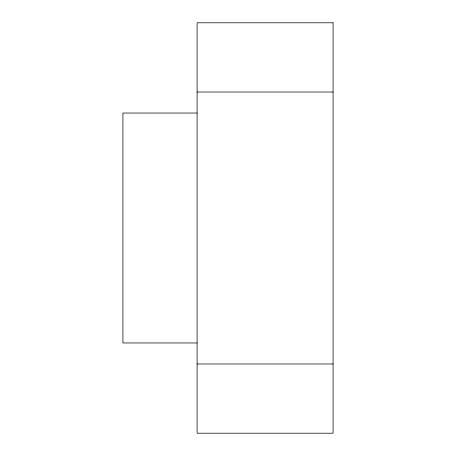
<?xml version="1.0" encoding="UTF-8"?>
<svg xmlns="http://www.w3.org/2000/svg" width="456" height="456" viewBox="0 0 456 456"><rect width="100%" height="100%" fill="white"/><g stroke="black" fill="none" stroke-linecap="round" stroke-linejoin="round"><path stroke-width="0.68" d="M197.095 92.026L333.074 92.026M197.095 113.037L122.926 113.037L122.926 342.963L197.095 342.963M197.095 363.973L333.074 363.973M333.074 22.8L197.095 22.8L197.095 433.2L333.074 433.2L333.074 22.8"/></g></svg>
